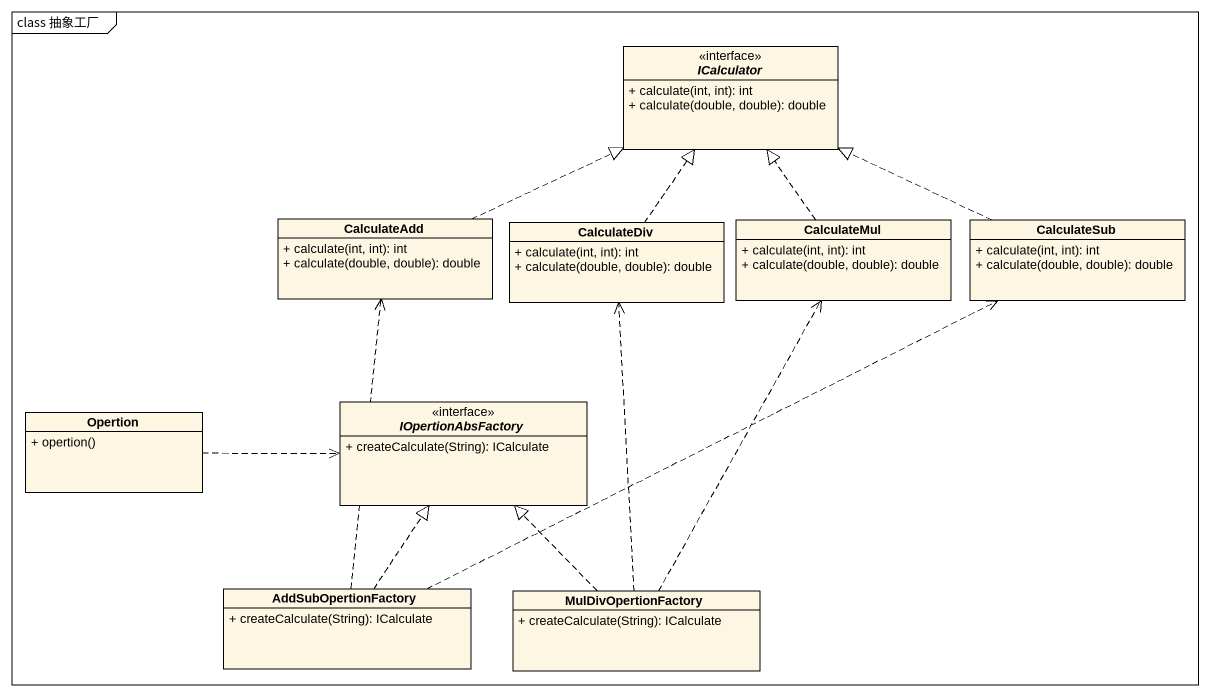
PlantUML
@startuml
mainframe class 抽象工厂
hide circle
hide empty members
skinparam classAttributeIconSize 0
interface ICalculator {
  + calculate(int, int): int
  + calculate(double, double): double
}
class CalculateAdd {
  + calculate(int, int): int
  + calculate(double, double): double
}
class CalculateDiv {
  + calculate(int, int): int
  + calculate(double, double): double
}
class CalculateMul {
  + calculate(int, int): int
  + calculate(double, double): double
}
class CalculateSub {
  + calculate(int, int): int
  + calculate(double, double): double
}
class Opertion {
  + opertion()
}
interface IOpertionAbsFactory {
  + createCalculate(String): ICalculate
}
class AddSubOpertionFactory {
  + createCalculate(String): ICalculate
}
class MulDivOpertionFactory {
  + createCalculate(String): ICalculate
}
CalculateAdd .right.|> ICalculator
CalculateDiv .up.|> ICalculator
CalculateMul .up.|> ICalculator
CalculateSub .left.|> ICalculator
Opertion .right.> IOpertionAbsFactory
AddSubOpertionFactory .up.> CalculateAdd
AddSubOpertionFactory .right.> CalculateSub
AddSubOpertionFactory .up.|> IOpertionAbsFactory
MulDivOpertionFactory .up.> CalculateDiv
MulDivOpertionFactory .up.> CalculateMul
MulDivOpertionFactory .up.|> IOpertionAbsFactory
@enduml
